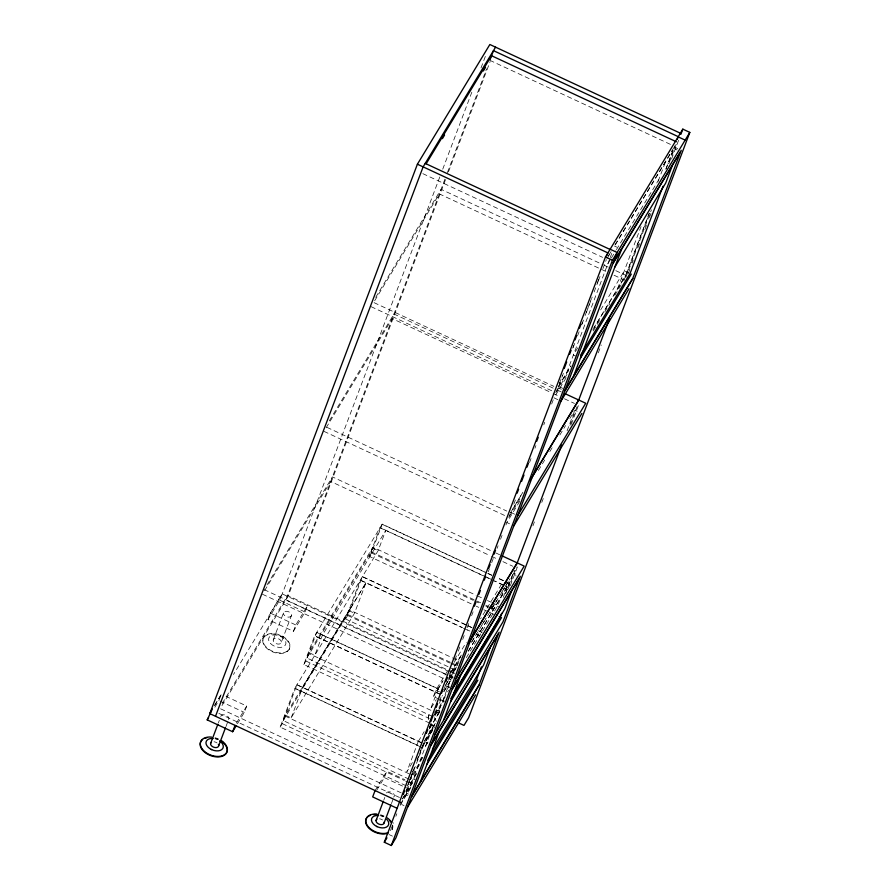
<?xml version="1.0" encoding="UTF-8"?>
<svg xmlns="http://www.w3.org/2000/svg" width="890" height="890" viewBox="0 0 890 890"><rect width="100%" height="100%" fill="white"/><g stroke="black" fill="none" stroke-linecap="round" stroke-linejoin="round"><path stroke-width="0.67" stroke-dasharray="4.45 3.34" d="M218.362 722.936L219.329 720.366M225.949 726.585L227.896 721.445M293.4 631.322L295.803 624.958L307.495 605.656L305.081 612.02L293.4 631.322L267.968 619.485L270.371 613.121L282.063 593.819L453.911 673.819M267.968 619.485L279.66 600.183L282.063 593.819M439.793 176.977L282.252 593.908L233.469 674.498M442.742 169.189L472.19 91.258M481.023 67.874L486.418 53.589M444.889 179.224L285.868 600.038L448.037 675.543M447.336 172.727L486.608 68.819M237.441 723.77L244.316 712.412L246.719 706.059L226.138 696.47M445.512 179.647L287.971 596.567L221.21 706.871M448.46 171.848L490.179 61.455M273.23 639.999L283.688 612.376A4.228 2.681 20.7 0 1 288.449 611.708A4.228 2.681 20.7 0 1 291.497 615.39L281.051 643.014A4.228 2.681 20.7 0 1 276.278 643.67A4.228 2.681 20.7 0 1 273.23 639.999L273.497 639.354A4.228 2.681 20.7 0 1 278.259 638.686A4.228 2.681 20.7 0 1 281.307 642.357M289.028 649.644A14.084 8.933 20.7 0 0 273.998 634.081A14.084 8.933 20.7 0 0 265.91 647.453A14.084 8.933 20.7 0 0 289.028 649.644L289.205 649.155A14.084 8.933 20.7 0 0 274.187 633.58A14.084 8.933 20.7 0 0 266.088 646.963A14.084 8.933 20.7 0 0 289.205 649.155M406.029 785.703L280.15 727.108L294.857 688.17L420.736 746.777M429.681 723.114L303.801 664.507L314.671 635.749L440.55 694.356M409.111 779.184L283.231 720.589L284.956 716.005L349.236 609.806L451.197 657.276M432.763 716.584L306.883 657.988L308.607 653.405L372.888 547.205L476.117 595.265M280.15 727.108L282.252 723.626L296.96 684.699L422.85 743.295M303.801 664.507L305.904 661.025L316.773 632.278L438.881 689.116M291.141 717.896L302.689 687.358L366.024 582.705L354.487 613.243L291.141 717.896L285.423 715.226M322.492 634.937L314.804 655.296L309.075 652.637M455.113 669.97L345.598 618.984L360.305 580.046L462.266 627.517M471.211 603.854L369.25 556.384L380.119 527.625L485.851 576.854M283.231 720.589L347.501 614.389L349.236 609.806M306.883 657.988L371.163 551.789L372.888 547.205M345.598 618.984L347.701 615.502L362.408 576.575L466.894 625.214M369.25 556.384L371.353 552.901L382.222 524.154L486.697 572.793M420.681 746.933L294.801 688.326L378.139 550.643L385.837 530.284L322.436 635.093M376.804 790.109L384.358 777.615L386.761 771.252L404.928 779.707M383.835 799.977L384.803 797.407M391.422 803.614L393.358 798.486M439.493 699.34L433.441 696.525L435.844 690.162L447.536 670.849M418.378 741.225L406.841 771.764L414.039 759.871M438.192 688.804L430.493 709.163L436.256 699.64M390.454 830.615L393.402 822.816M395.861 816.308L396.84 813.716M408.31 783.245L410.757 776.759M411.58 774.689L413.06 770.796M417.143 759.871L418.611 755.977M420.436 751.282L423.028 744.285M429.28 727.864L431.238 722.669M449.428 674.542L451.986 667.656M456.403 655.963L453.856 662.839L466.26 642.424M458.272 651.135L460.82 644.271M462.7 639.432L464.168 635.527M467.117 627.717L469.086 622.522M471.622 615.702L473.091 611.808M488.254 571.792L489.233 569.188M491.692 562.691L494.195 555.95M497.098 548.385L498.089 545.781M500.536 539.273L502.016 535.38M505.943 524.966L506.933 522.374M508.769 517.39L510.07 513.953M513.808 504.163L515.777 498.956M529.539 462.544L531.007 458.539M534.946 448.237L535.913 445.556M543.79 424.819L544.769 422.216M551.655 404.016L553.625 398.809M555.883 392.701L557.83 387.673M559.521 383.201L562.469 375.402M572.726 348.146L573.772 345.487M581.637 324.672L582.616 322.069M585.075 315.572L591.461 298.662M597.357 283.053L598.837 279.149M407.286 786.293L414.618 767.013M417.021 760.65L418.945 755.566M419.424 754.297L424.23 741.57M429.614 727.33L431.049 723.537M434.876 713.29L436.345 709.397M439.649 700.764L441.084 696.97M443.954 689.383L445.389 685.589M563.125 388.496L558.464 386.327L559.932 382.444M561.89 377.271L563.359 373.399M573.127 347.534L575.574 341.07M577.521 335.897L579.969 329.434M581.927 324.26L584.363 317.786M586.321 312.624L592.184 297.104M594.142 291.931L598.047 281.585M598.536 280.294L600.005 276.412M602.931 268.647L606.357 259.602M434.887 714.881L435.755 712.59L308.607 653.405M407.987 785.136L424.107 743.884M435.01 715.015L437.646 708.028M439.438 703.323L442.419 695.402M432.418 728.053L413.183 778.95L415.508 780.029M436.834 716.35L453.566 672.072M566.652 372.81L609.728 258.812M610.206 257.533L612.131 252.448M400.166 805.35L409.789 789.452L412.192 783.089L409.767 781.965M501.471 584.307L480.6 618.795M506.855 588.969L504.519 587.89L497.788 605.701L466.215 657.866M617.604 288.627L641.056 226.561M658.155 181.293L665.486 161.902L668.98 163.526M503.262 597.368L507.255 586.81L494.662 580.959M505.531 593.352L512.707 574.373L516.2 575.997M649.233 213.044L625.781 275.11L593.919 327.754M665.854 169.078L673.663 148.385L677.168 150.01M505.654 593.385L514.353 570.479M567.086 430.805L574.94 410.001M623.79 280.839L649.311 213.3M665.998 169.144L674.831 145.76M508.112 589.08L516.456 567.008M569.945 425.431L577.799 404.65M625.893 277.368L651.413 209.829M669.091 163.07L676.934 142.289M510.326 585.665L518.191 564.85M532.932 525.834L534.401 521.929M541.776 502.427L543.256 498.522M571.269 424.385L579.134 403.57M598.291 352.852L601.24 345.042M628.273 273.508L629.753 269.614M632.212 263.106L633.191 260.503M638.108 247.498L639.576 243.593M644.983 229.286L646.463 225.393M649.411 217.583L651.869 211.086M671.527 159.054L678.892 139.541M220.787 716.517L221.043 715.86A4.228 2.681 20.7 0 1 225.815 715.204A4.228 2.681 20.7 0 1 228.864 718.875L228.608 719.532M291.497 615.39L291.241 616.036A4.228 2.681 20.7 0 1 286.48 616.703A4.228 2.681 20.7 0 1 283.432 613.021M386.494 792.957L386.516 792.901A4.228 2.681 20.7 0 1 391.289 792.234A4.228 2.681 20.7 0 1 394.337 795.916L394.081 796.561A4.228 2.681 20.7 0 1 393.558 797.084M375.691 297.338L441.073 189.325L603.242 264.82M374.679 300.731L439.337 193.909L606.535 271.75M329.289 420.837L393.947 314.014L556.116 389.52M326.129 427.801L392.223 318.598L551.878 392.924M267.033 584.886L332.415 476.884L494.584 552.379M264.586 590.66L330.68 481.457L490.334 555.783M214.412 705.57L221.287 694.222L218.884 700.575L213.389 709.664M214.813 705.314L222.711 692.275M222.222 703.478L287.603 595.466L449.773 670.96M236.406 723.092L246.719 706.059M382.222 524.154L314.615 635.905L440.494 694.5M302.633 687.514L365.968 582.861M608.437 255.864L611.308 251.136M614.99 244.861L647.097 191.995M647.319 191.45L674.62 146.338M607.036 258.478L611.13 251.714M615.257 244.895L672.306 150.644M607.803 263.896L610.673 259.157M611.397 257.966L615.702 250.858M616.414 249.667L658.756 179.713M577.688 347.879L573.383 354.999L575.708 356.078M600.65 309.943L624.335 270.816L631.322 274.076M558.464 386.327L570.957 365.701M558.33 386.928L570.712 366.38M592.818 329.956L625.848 275.299M556.606 391.511L568.821 371.33M593.241 330.98L599.704 320.3M604.733 311.99L609.761 303.679M614.79 295.369L621.977 283.498M566.151 377.738L553.981 397.852L559.81 400.556M522.886 492.248L510.715 512.362L516.534 515.076M510.504 512.807L521.996 493.817M509.492 516.2L520.984 497.21M519.749 501.248L506.866 522.541L512.696 525.256M538.372 470.499L545.526 458.661M549.82 451.564L553.402 445.656M559.843 435.01L565.573 425.542M569.867 418.445L574.884 410.168L578.378 411.792M375.079 790.565L386.761 771.252M433.441 696.525L443.064 680.616M438.136 688.949L442.508 681.662M461.343 655.118L449.172 675.221L455.001 677.935M450.396 673.296L461.888 654.306M448.66 677.88L460.875 657.699M448.493 679.426L458.572 662.783M491.68 608.081L493.839 604.51L499.557 607.169M445.323 685.4L457.493 665.297M471.811 641.634L474.682 636.906M481.835 625.08L486.129 617.983M491.859 608.515L496.876 600.238M501.882 591.95L508.335 581.303M446.068 684.455L457.16 666.143M471.511 642.424L504.519 587.89M505.209 586.766L509.97 578.878M443.91 691.463L452.554 677.19M468.385 651.035L509.358 583.339L496.765 577.477M443.854 691.619L452.487 677.346M468.329 651.18L509.303 583.495L496.709 577.632M446.836 689.884L449.706 685.144M443.565 698.539L448.593 690.24M418.322 741.37L424.141 731.702M434.876 714.025L446.457 694.845M434.732 715.994L444.021 700.653M429.336 728.732L440.428 710.42M429.447 728.843L440.906 709.92M424.174 741.381L436.345 721.278M424.919 740.447L436 722.124M422.683 745.598L434.921 725.383M422.005 747.355L434.186 727.241M421.938 747.511L434.12 727.386M425.687 745.865L429.269 739.935M419.913 761.139L422.783 756.389M422.806 757.49L412.092 775.19L410.368 779.774L420.369 763.253M406.363 790.209L417.488 771.83M405.796 791.444L417.254 772.509M402.414 798.831L414.629 778.661M402.569 798.986L412.192 783.089M400.511 803.981L411.97 785.058M280.261 636.239L280.884 636.461M489.823 60.309L670.849 144.581M674.308 147.039L677.802 148.674M614.534 246.085L616.87 247.164M422.828 173.65L602.597 257.344M604.499 265.409L608.27 267.167M615.813 270.671L625.87 275.355M614.078 275.255L624.135 279.938M558.998 388.207L561.323 389.297M374.078 302.667L553.847 386.36M557.374 390.098L561.145 391.856M371.086 306.661L553.369 391.522M553.135 393.514L558.163 395.85M564.449 398.776L574.506 403.459M326.964 427.356L506.733 511.049M323.971 431.361L506.254 516.222M495.841 552.957L499.613 554.715M491.591 556.372L497.877 559.298M502.906 561.635L512.963 566.318M513.341 573.027L515.677 574.117M487.954 573.371L491.736 575.14M382.155 524.299L486.641 572.949M487.898 573.527L491.68 575.285M487.108 577.443L493.405 580.369M380.052 527.781L483.281 575.83M484.538 576.42L490.835 579.346M492.092 579.935L507.2 586.966M477.374 595.855L482.402 598.191M487.442 600.539L491.213 602.296M492.47 602.886L497.51 605.233M372.421 547.984L378.139 550.643M371.163 551.789L480.678 602.775M485.706 605.122L488.232 606.29M489.489 606.88L495.786 609.806M371.353 552.901L473.313 600.372M474.57 600.961L480.867 603.887M485.907 606.235L488.421 607.403M489.678 607.992L494.718 610.34M476.25 606.19L478.764 607.369M483.804 609.706L488.832 612.053M490.09 612.643L495.129 614.979M468.151 625.792L471.923 627.561M479.476 631.077L481.991 632.245M362.352 576.72L466.827 625.37M468.096 625.948L471.867 627.706M478.164 630.643L481.935 632.401M467.306 629.864L469.82 631.032M476.117 633.958L479.888 635.716M360.25 580.202L462.21 627.673M463.468 628.251L469.764 631.188M476.061 634.114L479.832 635.872M452.454 657.866L458.751 660.792M348.769 610.585L354.487 613.243M347.501 614.389L450.729 662.449M451.986 663.028L457.015 665.375M347.701 615.502L449.661 662.972M450.918 663.562L457.215 666.488M451.03 671.549L454.801 673.296M264.163 589.636L446.446 674.498M449.294 676.122L453.066 677.88M279.66 600.183L305.081 612.02M448.76 678.903L451.186 680.027M262.428 594.22L443.454 678.491M446.491 685.945L449.984 687.569M446.558 686.123L448.883 687.214M316.718 632.423L438.815 689.272M270.371 613.121L295.803 624.958M435.844 690.162L439.482 691.853M440.706 699.907L444.344 701.598M305.904 661.025L429.269 718.464M429.826 730.401L432.151 731.491M429.18 731.747L431.517 732.837M425.331 741.926L427.734 743.194M296.904 684.844L422.783 743.45M284.956 716.005L410.835 774.611M282.252 723.626L404.36 780.474M405.618 781.064L409.389 782.822M220.097 701.142L244.316 712.412M384.358 777.615L403.737 786.638M404.95 787.194L409.789 789.452M406.163 793.001L408.499 794.091M405.529 794.347L407.854 795.438M220.609 708.807L401.635 793.079M218.873 713.391L399.899 797.663M401.679 804.527L404.016 805.617M388.974 834.52L392.479 836.144M433.975 726.685A14.084 8.933 20.7 0 1 431.372 724.493M428.435 719.498A14.084 8.933 20.7 0 1 430.716 713.046M436.1 711.11A14.084 8.933 20.7 0 1 439.471 711.11M434.164 726.196A14.084 8.933 20.7 0 1 431.561 723.993M428.624 719.009A14.084 8.933 20.7 0 1 430.894 712.556M436.278 710.62A14.084 8.933 20.7 0 1 439.66 710.62M436.089 720.6A9.011 5.718 20.7 0 1 434.198 717.407M434.609 714.425A9.011 5.718 20.7 0 1 439.104 712.044M214.034 741.782A4.228 2.681 20.7 0 1 217.049 742.95M214.891 738.222A14.084 8.933 20.7 0 1 218.339 739.49M215.08 737.732A14.084 8.933 20.7 0 1 218.528 739M215.413 738.911A9.011 5.718 20.7 0 1 217.627 739.723M379.507 818.822A4.228 2.681 20.7 0 1 382.522 819.979M392.49 825.519A14.084 8.933 20.7 0 1 390.209 831.972M380.364 815.262A14.084 8.933 20.7 0 1 383.812 816.531M392.679 825.019A14.084 8.933 20.7 0 1 390.399 831.471M380.553 814.762A14.084 8.933 20.7 0 1 384.002 816.041M380.887 815.952A9.011 5.718 20.7 0 1 383.089 816.764M270.616 643.57A9.011 5.718 20.7 0 0 285.412 644.972A9.011 5.718 20.7 0 0 275.789 635.004A9.011 5.718 20.7 0 0 270.616 643.57"/><path stroke-width="1.33" d="M236.061 726.051L232.624 731.725L207.203 719.888L212.354 708.985M680.372 133.2L489.856 44.5L417.399 164.205L209.795 713.613L211.23 711.244M215.513 716.272L423.117 166.875L495.574 47.159M225.459 727.864L218.406 746.499A4.228 2.681 20.7 0 1 213.644 747.166A4.228 2.681 20.7 0 1 210.596 743.495L217.872 724.226M232.624 731.725L235.038 725.361M490.034 59.73L493.472 50.641L678.269 136.671L677.168 139.463M375.079 790.565L372.676 796.917L396.896 808.198M390.933 804.905L383.879 823.539A4.228 2.681 20.7 0 1 379.118 824.196A4.228 2.681 20.7 0 1 376.07 820.524L383.345 801.256M610.14 249.233L617.126 252.493L395.972 837.779L391.3 845.5L384.302 842.24L605.467 256.965L682.83 129.139L689.817 132.399L468.663 717.685L463.99 725.406L458.161 722.691M403.259 794.514L404.728 790.62M426.321 733.471L427.801 729.577M430.749 721.779L433.196 715.293M436.145 707.494L437.613 703.601M441.54 693.21L443.009 689.316M445.957 681.518L447.425 677.624M474.426 606.19L475.894 602.285M478.842 594.498L480.311 590.604M484.238 580.213L485.706 576.308M488.655 568.521L490.134 564.627M494.05 554.236L495.53 550.332M517.123 493.194L518.592 489.289M521.54 481.501L523.988 475.004M526.936 467.217L528.415 463.312M536.748 441.24L538.228 437.335M564.238 368.505L566.696 362.007M569.633 354.209L571.113 350.315M575.04 339.924L576.509 336.031M579.457 328.232L580.925 324.338M606.935 255.508L607.915 252.905L417.399 164.205M391.3 845.5L612.453 260.214L689.817 132.399M420.18 782.199L439.404 731.313M443.832 719.598L460.564 675.321M573.638 376.07L621.531 249.345M516.801 563.982L561.679 445.111M578.389 400.889L609.561 318.509M680.861 134.346L682.83 129.139M481.401 666.888L476.584 679.615L427.79 760.238M501.649 613.31L500.247 617.015L450.729 698.828M663.028 186.233L630.053 273.475L580.536 355.288M490.357 647.13L483.626 664.941L432.674 749.124M511.516 591.138L504.786 608.96L453.833 693.143M672.484 165.162L665.753 182.973L614.801 267.156M210.596 743.495L210.852 742.839A4.228 2.681 20.7 0 1 211.364 742.316M376.07 820.524L376.325 819.879A4.228 2.681 20.7 0 1 376.837 819.345M426.176 163.738L491.547 55.725L676.344 141.766M442.408 138.651L444.555 135.091M483.348 70.989L485.506 67.429M207.203 719.888L208.571 717.618M613.288 262.672L681.295 150.299M613.344 262.85L680.661 151.645L632.779 278.37L565.462 389.586M580.369 358.258L631.322 274.076M564.816 390.921L632.835 278.548M560.978 401.101L628.996 288.727M530.763 479.243L578.723 399.988M529.895 480.756L578.745 400.044M517.702 515.61L585.72 403.248L564.916 393.614M513.853 525.79L581.871 413.427M469.219 642.102L517.19 562.847M468.351 643.626L517.212 562.914M456.17 678.48L524.177 566.107L502.127 555.883M452.32 688.66L520.339 576.286M452.376 688.838L519.693 577.632L502.961 621.91L435.01 734.461M450.562 701.787L501.515 617.604L499.179 616.525M431.161 744.641L499.179 632.267M431.227 744.83L498.545 633.613L479.31 684.51L411.992 795.716M426.911 764.388L477.863 680.205M411.358 797.062L479.376 684.688M384.302 842.24L386.972 837.835M407.509 807.241L475.527 694.868M211.019 749.38L211.642 749.614M376.492 826.421L377.115 826.643M678.158 136.86L685.144 140.119M425.22 163.393L610.017 249.434M605.467 256.965L612.453 260.214M209.606 713.524L400.511 802.402M218.362 744.352A4.228 2.681 20.7 0 1 218.673 745.853M221.666 740.792A14.084 8.933 20.7 0 1 222.533 755.71A14.084 8.933 20.7 0 1 201.563 748.001A14.084 8.933 20.7 0 1 211.542 737.076M224.08 743.484A14.084 8.933 20.7 0 1 223.212 755.844A14.084 8.933 20.7 0 1 204.934 752.451A14.084 8.933 20.7 0 1 202.597 739.501M205 738.233A14.084 8.933 20.7 0 1 206.936 737.721M221.477 741.292A14.084 8.933 20.7 0 1 223.279 742.716M219.63 740.881A9.011 5.718 20.7 0 1 220.186 750.426A9.011 5.718 20.7 0 1 206.758 745.486A9.011 5.718 20.7 0 1 213.155 738.5M384.124 822.16A4.228 2.681 20.7 0 1 384.135 822.883M387.995 832.751A14.084 8.933 20.7 0 1 367.036 825.03A14.084 8.933 20.7 0 1 377.015 814.116M387.139 817.832A14.084 8.933 20.7 0 1 391.622 822.482M387.818 833.24A14.084 8.933 20.7 0 1 368.738 827.978A14.084 8.933 20.7 0 1 370.474 815.262M373.455 814.606A14.084 8.933 20.7 0 1 376.837 814.606M389.542 820.524A14.084 8.933 20.7 0 1 390.899 822.138M386.761 819.323A9.011 5.718 20.7 0 1 384.413 827.789A9.011 5.718 20.7 0 1 371.953 821.982A9.011 5.718 20.7 0 1 378.628 815.529"/></g></svg>
